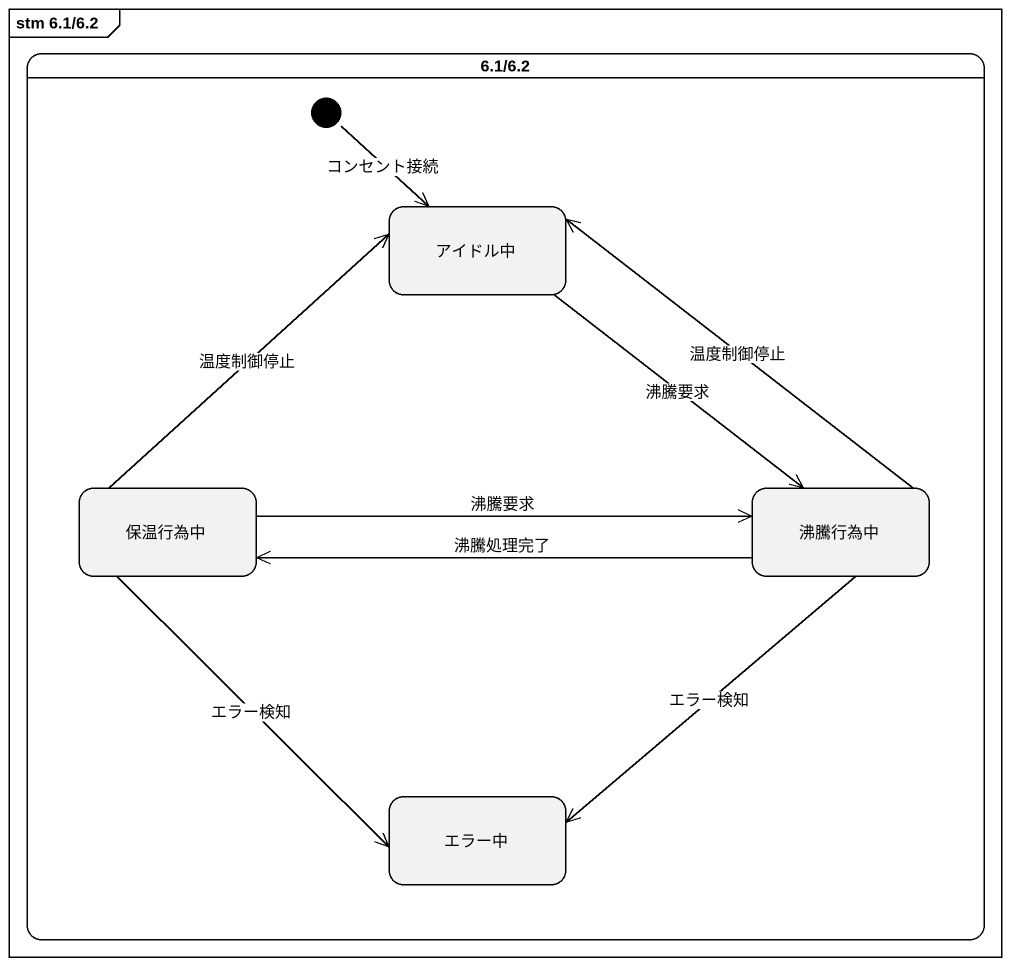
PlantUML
@startuml
mainframe stm 6.1/6.2
hide empty description
state "6.1/6.2" as s6_1_6_2 {
  state アイドル中
  state 保温行為中
  state 沸騰行為中
  state エラー中
  [*] --> アイドル中 : コンセント接続
}
アイドル中 --> 沸騰行為中 : 沸騰要求
保温行為中 -up-> アイドル中 : 温度制御停止
保温行為中 -right-> 沸騰行為中 : 沸騰要求
保温行為中 --> エラー中 : エラー検知
沸騰行為中 -up-> アイドル中 : 温度制御停止
沸騰行為中 -left-> 保温行為中 : 沸騰処理完了
沸騰行為中 --> エラー中 : エラー検知
@enduml
